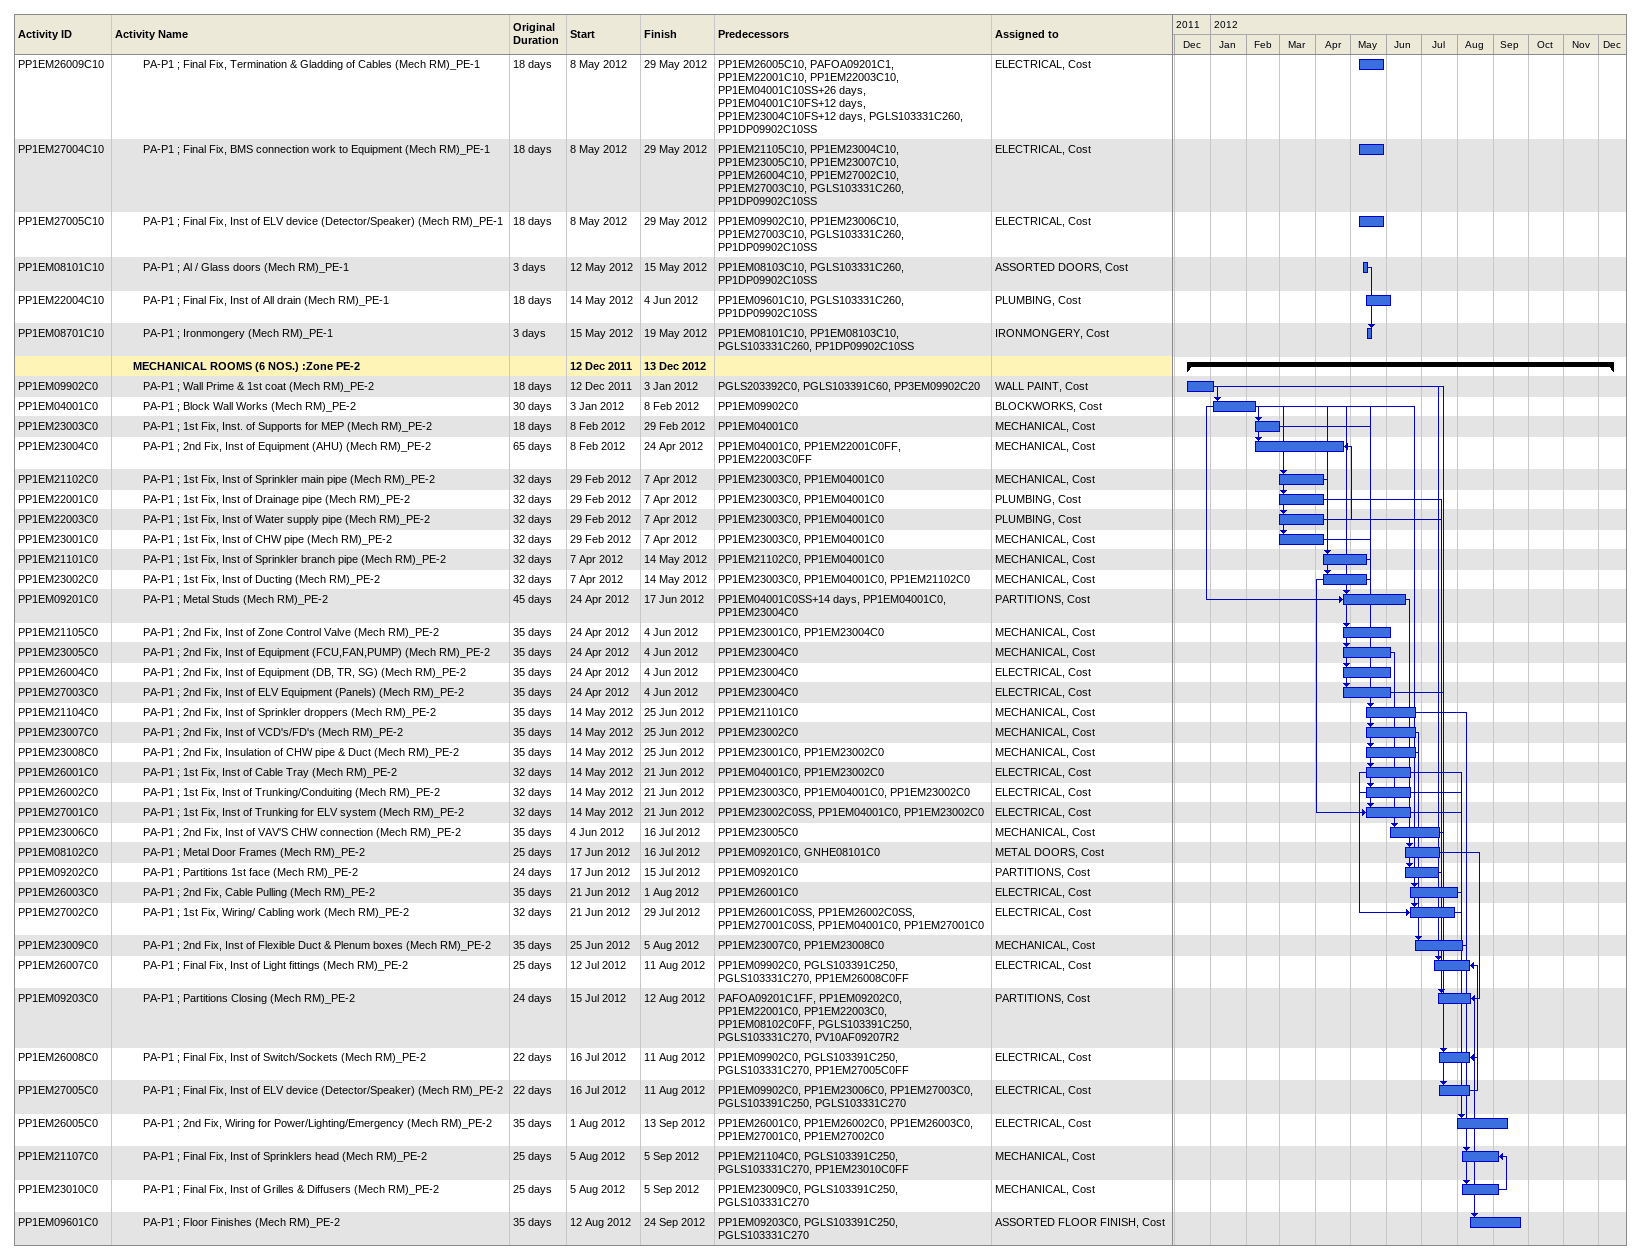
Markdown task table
| ID | Level | Task | Original duration | Start | Finish | Predecessors | Resources |
|---|---|---|---|---|---|---|---|
| PP1EM26009C10 | 4 | PA-P1 ; Final Fix, Termination & Gladding of Cables (Mech RM)_PE-1 | 18d | 2012-05-08 | 2012-05-29 | PP1EM26005C10, PAFOA09201C1, PP1EM22001C10, PP1EM22003C10, PP1EM04001C10SS+26d, PP1EM04001C10FS+12d, PP1EM23004C10FS+12d, PGLS103331C260, PP1DP09902C10SS | ELECTRICAL, Cost |
| PP1EM27004C10 | 4 | PA-P1 ; Final Fix, BMS connection work to Equipment (Mech RM)_PE-1 | 18d | 2012-05-08 | 2012-05-29 | PP1EM21105C10, PP1EM23004C10, PP1EM23005C10, PP1EM23007C10, PP1EM26004C10, PP1EM27002C10, PP1EM27003C10, PGLS103331C260, PP1DP09902C10SS | ELECTRICAL, Cost |
| PP1EM27005C10 | 4 | PA-P1 ; Final Fix, Inst of ELV device (Detector/Speaker) (Mech RM)_PE-1 | 18d | 2012-05-08 | 2012-05-29 | PP1EM09902C10, PP1EM23006C10, PP1EM27003C10, PGLS103331C260, PP1DP09902C10SS | ELECTRICAL, Cost |
| PP1EM08101C10 | 4 | PA-P1 ; Al / Glass doors (Mech RM)_PE-1 | 3d | 2012-05-12 | 2012-05-15 | PP1EM08103C10, PGLS103331C260, PP1DP09902C10SS | ASSORTED DOORS, Cost |
| PP1EM22004C10 | 4 | PA-P1 ; Final Fix, Inst of All drain (Mech RM)_PE-1 | 18d | 2012-05-14 | 2012-06-04 | PP1EM09601C10, PGLS103331C260, PP1DP09902C10SS | PLUMBING, Cost |
| PP1EM08701C10 | 4 | PA-P1 ; Ironmongery (Mech RM)_PE-1 | 3d | 2012-05-15 | 2012-05-19 | PP1EM08101C10, PP1EM08103C10, PGLS103331C260, PP1DP09902C10SS | IRONMONGERY, Cost |
|  | 3 | **MECHANICAL ROOMS (6 NOS.) :Zone PE-2** |  | 2011-12-12 | 2012-12-13 |  |  |
| PP1EM09902C0 | 4 | PA-P1 ; Wall Prime & 1st coat (Mech RM)_PE-2 | 18d | 2011-12-12 | 2012-01-03 | PGLS203392C0, PGLS103391C60, PP3EM09902C20 | WALL PAINT, Cost |
| PP1EM04001C0 | 4 | PA-P1 ; Block Wall Works (Mech RM)_PE-2 | 30d | 2012-01-03 | 2012-02-08 | PP1EM09902C0 | BLOCKWORKS, Cost |
| PP1EM23003C0 | 4 | PA-P1 ; 1st Fix, Inst. of Supports for MEP (Mech RM)_PE-2 | 18d | 2012-02-08 | 2012-02-29 | PP1EM04001C0 | MECHANICAL, Cost |
| PP1EM23004C0 | 4 | PA-P1 ; 2nd Fix, Inst of Equipment (AHU) (Mech RM)_PE-2 | 65d | 2012-02-08 | 2012-04-24 | PP1EM04001C0, PP1EM22001C0FF, PP1EM22003C0FF | MECHANICAL, Cost |
| PP1EM21102C0 | 4 | PA-P1 ; 1st Fix, Inst of Sprinkler main pipe (Mech RM)_PE-2 | 32d | 2012-02-29 | 2012-04-07 | PP1EM23003C0, PP1EM04001C0 | MECHANICAL, Cost |
| PP1EM22001C0 | 4 | PA-P1 ; 1st Fix, Inst of Drainage pipe (Mech RM)_PE-2 | 32d | 2012-02-29 | 2012-04-07 | PP1EM23003C0, PP1EM04001C0 | PLUMBING, Cost |
| PP1EM22003C0 | 4 | PA-P1 ; 1st Fix, Inst of Water supply pipe (Mech RM)_PE-2 | 32d | 2012-02-29 | 2012-04-07 | PP1EM23003C0, PP1EM04001C0 | PLUMBING, Cost |
| PP1EM23001C0 | 4 | PA-P1 ; 1st Fix, Inst of CHW pipe (Mech RM)_PE-2 | 32d | 2012-02-29 | 2012-04-07 | PP1EM23003C0, PP1EM04001C0 | MECHANICAL, Cost |
| PP1EM21101C0 | 4 | PA-P1 ; 1st Fix, Inst of Sprinkler branch pipe (Mech RM)_PE-2 | 32d | 2012-04-07 | 2012-05-14 | PP1EM21102C0, PP1EM04001C0 | MECHANICAL, Cost |
| PP1EM23002C0 | 4 | PA-P1 ; 1st Fix, Inst of Ducting (Mech RM)_PE-2 | 32d | 2012-04-07 | 2012-05-14 | PP1EM23003C0, PP1EM04001C0, PP1EM21102C0 | MECHANICAL, Cost |
| PP1EM09201C0 | 4 | PA-P1 ; Metal Studs (Mech RM)_PE-2 | 45d | 2012-04-24 | 2012-06-17 | PP1EM04001C0SS+14d, PP1EM04001C0, PP1EM23004C0 | PARTITIONS, Cost |
| PP1EM21105C0 | 4 | PA-P1 ; 2nd Fix, Inst of Zone Control Valve (Mech RM)_PE-2 | 35d | 2012-04-24 | 2012-06-04 | PP1EM23001C0, PP1EM23004C0 | MECHANICAL, Cost |
| PP1EM23005C0 | 4 | PA-P1 ; 2nd Fix, Inst of Equipment (FCU,FAN,PUMP) (Mech RM)_PE-2 | 35d | 2012-04-24 | 2012-06-04 | PP1EM23004C0 | MECHANICAL, Cost |
| PP1EM26004C0 | 4 | PA-P1 ; 2nd Fix, Inst of Equipment (DB, TR, SG) (Mech RM)_PE-2 | 35d | 2012-04-24 | 2012-06-04 | PP1EM23004C0 | ELECTRICAL, Cost |
| PP1EM27003C0 | 4 | PA-P1 ; 2nd Fix, Inst of ELV Equipment (Panels) (Mech RM)_PE-2 | 35d | 2012-04-24 | 2012-06-04 | PP1EM23004C0 | ELECTRICAL, Cost |
| PP1EM21104C0 | 4 | PA-P1 ; 2nd Fix, Inst of Sprinkler droppers (Mech RM)_PE-2 | 35d | 2012-05-14 | 2012-06-25 | PP1EM21101C0 | MECHANICAL, Cost |
| PP1EM23007C0 | 4 | PA-P1 ; 2nd Fix, Inst of VCD's/FD's (Mech RM)_PE-2 | 35d | 2012-05-14 | 2012-06-25 | PP1EM23002C0 | MECHANICAL, Cost |
| PP1EM23008C0 | 4 | PA-P1 ; 2nd Fix, Insulation of CHW pipe & Duct (Mech RM)_PE-2 | 35d | 2012-05-14 | 2012-06-25 | PP1EM23001C0, PP1EM23002C0 | MECHANICAL, Cost |
| PP1EM26001C0 | 4 | PA-P1 ; 1st Fix, Inst of Cable Tray (Mech RM)_PE-2 | 32d | 2012-05-14 | 2012-06-21 | PP1EM04001C0, PP1EM23002C0 | ELECTRICAL, Cost |
| PP1EM26002C0 | 4 | PA-P1 ; 1st Fix, Inst of Trunking/Conduiting (Mech RM)_PE-2 | 32d | 2012-05-14 | 2012-06-21 | PP1EM23003C0, PP1EM04001C0, PP1EM23002C0 | ELECTRICAL, Cost |
| PP1EM27001C0 | 4 | PA-P1 ; 1st Fix, Inst of Trunking for ELV system (Mech RM)_PE-2 | 32d | 2012-05-14 | 2012-06-21 | PP1EM23002C0SS, PP1EM04001C0, PP1EM23002C0 | ELECTRICAL, Cost |
| PP1EM23006C0 | 4 | PA-P1 ; 2nd Fix, Inst of VAV'S CHW connection (Mech RM)_PE-2 | 35d | 2012-06-04 | 2012-07-16 | PP1EM23005C0 | MECHANICAL, Cost |
| PP1EM08102C0 | 4 | PA-P1 ; Metal Door Frames (Mech RM)_PE-2 | 25d | 2012-06-17 | 2012-07-16 | PP1EM09201C0, GNHE08101C0 | METAL DOORS, Cost |
| PP1EM09202C0 | 4 | PA-P1 ; Partitions 1st face (Mech RM)_PE-2 | 24d | 2012-06-17 | 2012-07-15 | PP1EM09201C0 | PARTITIONS, Cost |
| PP1EM26003C0 | 4 | PA-P1 ; 2nd Fix, Cable Pulling (Mech RM)_PE-2 | 35d | 2012-06-21 | 2012-08-01 | PP1EM26001C0 | ELECTRICAL, Cost |
| PP1EM27002C0 | 4 | PA-P1 ; 1st Fix, Wiring/ Cabling work (Mech RM)_PE-2 | 32d | 2012-06-21 | 2012-07-29 | PP1EM26001C0SS, PP1EM26002C0SS, PP1EM27001C0SS, PP1EM04001C0, PP1EM27001C0 | ELECTRICAL, Cost |
| PP1EM23009C0 | 4 | PA-P1 ; 2nd Fix, Inst of Flexible Duct & Plenum boxes (Mech RM)_PE-2 | 35d | 2012-06-25 | 2012-08-05 | PP1EM23007C0, PP1EM23008C0 | MECHANICAL, Cost |
| PP1EM26007C0 | 4 | PA-P1 ; Final Fix, Inst of Light fittings (Mech RM)_PE-2 | 25d | 2012-07-12 | 2012-08-11 | PP1EM09902C0, PGLS103391C250, PGLS103331C270, PP1EM26008C0FF | ELECTRICAL, Cost |
| PP1EM09203C0 | 4 | PA-P1 ; Partitions Closing (Mech RM)_PE-2 | 24d | 2012-07-15 | 2012-08-12 | PAFOA09201C1FF, PP1EM09202C0, PP1EM22001C0, PP1EM22003C0, PP1EM08102C0FF, PGLS103391C250, PGLS103331C270, PV10AF09207R2 | PARTITIONS, Cost |
| PP1EM26008C0 | 4 | PA-P1 ; Final Fix, Inst of Switch/Sockets (Mech RM)_PE-2 | 22d | 2012-07-16 | 2012-08-11 | PP1EM09902C0, PGLS103391C250, PGLS103331C270, PP1EM27005C0FF | ELECTRICAL, Cost |
| PP1EM27005C0 | 4 | PA-P1 ; Final Fix, Inst of ELV device (Detector/Speaker) (Mech RM)_PE-2 | 22d | 2012-07-16 | 2012-08-11 | PP1EM09902C0, PP1EM23006C0, PP1EM27003C0, PGLS103391C250, PGLS103331C270 | ELECTRICAL, Cost |
| PP1EM26005C0 | 4 | PA-P1 ; 2nd Fix, Wiring for Power/Lighting/Emergency (Mech RM)_PE-2 | 35d | 2012-08-01 | 2012-09-13 | PP1EM26001C0, PP1EM26002C0, PP1EM26003C0, PP1EM27001C0, PP1EM27002C0 | ELECTRICAL, Cost |
| PP1EM21107C0 | 4 | PA-P1 ; Final Fix, Inst of Sprinklers head (Mech RM)_PE-2 | 25d | 2012-08-05 | 2012-09-05 | PP1EM21104C0, PGLS103391C250, PGLS103331C270, PP1EM23010C0FF | MECHANICAL, Cost |
| PP1EM23010C0 | 4 | PA-P1 ; Final Fix, Inst of Grilles & Diffusers (Mech RM)_PE-2 | 25d | 2012-08-05 | 2012-09-05 | PP1EM23009C0, PGLS103391C250, PGLS103331C270 | MECHANICAL, Cost |
| PP1EM09601C0 | 4 | PA-P1 ; Floor Finishes (Mech RM)_PE-2 | 35d | 2012-08-12 | 2012-09-24 | PP1EM09203C0, PGLS103391C250, PGLS103331C270 | ASSORTED FLOOR FINISH, Cost |
